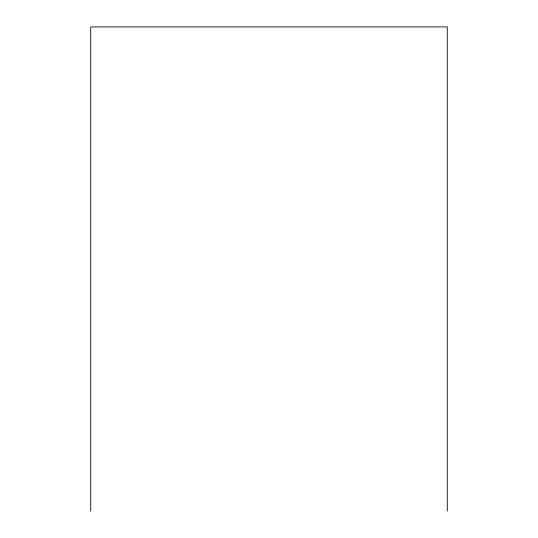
<?xml version="1.0" encoding="UTF-8"?>
<svg xmlns="http://www.w3.org/2000/svg" width="538" height="538" viewBox="0 0 538 538"><rect width="100%" height="100%" fill="white"/><g stroke="black" fill="none" stroke-linecap="round" stroke-linejoin="round"><path stroke-width="0.81" d="M447.273 511.1L447.273 26.9L90.727 26.9L90.727 511.1"/></g></svg>
